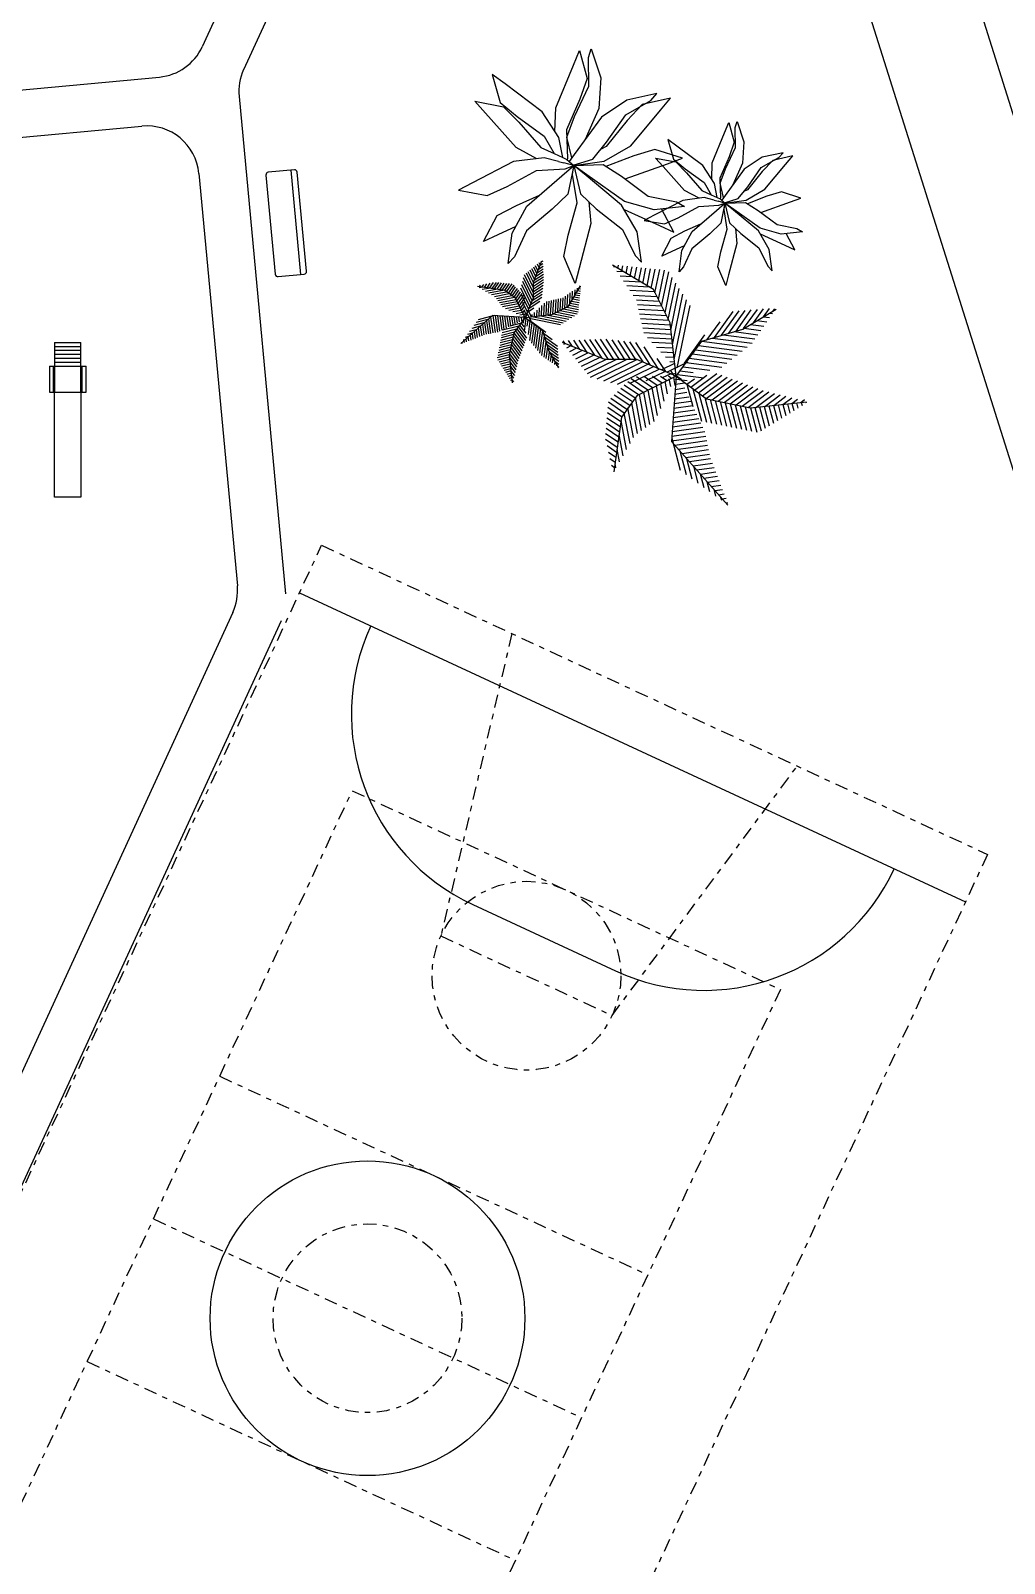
# Model space of a CAD drawing. Extents: x 714896 to 749292, y 8417558 to 8447149.
# Drawn here: x 739377.9 to 739396.46, y 8429322.94 to 8429352.16 of the extents above; entities that cross this region are included whole.
import ezdxf

# ---------------------------------------------------------------- set-up
doc = ezdxf.new("R2010")
doc.units = 0
doc.header["$MEASUREMENT"] = 0
doc.linetypes.add('DASHDOT', pattern=[1, 0.5, -0.25, 0, -0.25])
for name, color, linetype in [('LOTE', 7, 'CONTINUOUS'), ('QUADRA', 6, 'CONTINUOUS'), ('REFERENCIA', 7, 'CONTINUOUS')]:
    doc.layers.add(name, color=color, linetype=linetype)

msp = doc.modelspace()

# ---------------------------------------------------------------- linework, layer by layer
at = {"layer": 'LOTE', "color": 7}
for p, q in [((739385.968, 8429362.306, 524.97), (739381.17, 8429351.855, 524.97)), ((739386.786, 8429361.93, 524.97), (739381.959, 8429351.418, 524.97)), ((739359.941, 8429349.37, 524.97), (739380.354, 8429351.277, 524.97)), ((739381.872, 8429350.908, 524.97), (739382.758, 8429341.422, 524.97)), ((739358.357, 8429348.318, 524.97), (739380.017, 8429350.342, 524.97)), ((739381.106, 8429349.439, 524.97), (739381.84, 8429341.579, 524.97)), ((739381.753, 8429341.068, 524.97), (739376.722, 8429330.112, 524.97)), ((739382.672, 8429340.912, 524.97), (739377.54, 8429329.736, 524.97))]:
    msp.add_line(p, q, dxfattribs=at)
for centre, start, end in [((739380.261, 8429352.273, 524.97), 275.3364, 335.3364), ((739382.868, 8429351.001, 524.97), 155.3364, 185.3364), ((739380.11, 8429349.346, 524.97), 5.3364, 95.3364), ((739380.844, 8429341.486, 524.97), 335.3364, 5.3364)]:
    msp.add_arc(centre, 1, start, end, dxfattribs=at)
at = {"layer": 'QUADRA', "color": 6, "elevation": 524.97}
msp.add_lwpolyline([(739350.601, 8429489.672), (739385.295, 8429379.713), (739398.627, 8429337.459), (739400.77, 8429331.618), (739402.063, 8429328.772), (739402.657, 8429327.125), (739403.113, 8429324.65), (739403.091, 8429322.218), (739402.719, 8429320.191), (739401.997, 8429318.172), (739401.035, 8429316.425), (739399.605, 8429314.614), (739398.077, 8429313.235), (739396.179, 8429312.024), (739394.071, 8429311.149), (739366.023, 8429302.299), (739364.697, 8429302.167), (739363.521, 8429302.528), (739362.604, 8429303.253), (739361.946, 8429304.421), (739352.428, 8429334.587)], dxfattribs=at)
at = {"layer": 'REFERENCIA', "color": 3}
for p, q in [((739387.878, 8429349.817, 524.97), (739388.047, 8429349.741, 524.97)), ((739387.965, 8429349.667, 524.97), (739388.067, 8429349.64, 524.97)), ((739390.872, 8429349.033, 524.97), (739390.991, 8429348.98, 524.97)), ((739390.933, 8429348.928, 524.97), (739391.005, 8429348.909, 524.97)), ((739387.487, 8429347.159, 524.97), (739387.315, 8429347.508, 524.97)), ((739387.487, 8429347.258, 524.97), (739387.35, 8429347.537, 524.97)), ((739387.487, 8429347.358, 524.97), (739387.385, 8429347.565, 524.97)), ((739387.506, 8429347.418, 524.97), (739387.42, 8429347.593, 524.97)), ((739387.528, 8429347.473, 524.97), (739387.455, 8429347.622, 524.97)), ((739387.549, 8429347.529, 524.97), (739387.49, 8429347.65, 524.97)), ((739387.676, 8429347.514, 524.97), (739387.498, 8429347.398, 524.97)), ((739387.571, 8429347.584, 524.97), (739387.525, 8429347.678, 524.97)), ((739387.673, 8429347.565, 524.97), (739387.526, 8429347.469, 524.97)), ((739387.671, 8429347.616, 524.97), (739387.554, 8429347.539, 524.97)), ((739387.593, 8429347.639, 524.97), (739387.56, 8429347.707, 524.97)), ((739387.669, 8429347.667, 524.97), (739387.581, 8429347.61, 524.97)), ((739387.615, 8429347.694, 524.97), (739387.595, 8429347.735, 524.97)), ((739387.667, 8429347.718, 524.97), (739387.609, 8429347.68, 524.97)), ((739387.636, 8429347.75, 524.97), (739387.63, 8429347.763, 524.97)), ((739387.664, 8429347.769, 524.97), (739387.637, 8429347.751, 524.97)), ((739389.013, 8429347.676, 524.97), (739389.017, 8429347.697, 524.97)), ((739389.04, 8429347.66, 524.97), (739389.013, 8429347.661, 524.97)), ((739389.203, 8429347.563, 524.97), (739389.076, 8429347.57, 524.97)), ((739389.092, 8429347.629, 524.97), (739389.105, 8429347.688, 524.97)), ((739389.172, 8429347.581, 524.97), (739389.192, 8429347.679, 524.97)), ((739389.252, 8429347.534, 524.97), (739389.28, 8429347.67, 524.97)), ((739389.332, 8429347.486, 524.97), (739389.368, 8429347.66, 524.97)), ((739389.412, 8429347.439, 524.97), (739389.455, 8429347.651, 524.97)), ((739389.492, 8429347.392, 524.97), (739389.543, 8429347.642, 524.97)), ((739389.572, 8429347.344, 524.97), (739389.631, 8429347.633, 524.97)), ((739389.651, 8429347.297, 524.97), (739389.718, 8429347.623, 524.97)), ((739389.731, 8429347.25, 524.97), (739389.806, 8429347.614, 524.97)), ((739389.803, 8429347.163, 524.97), (739389.894, 8429347.605, 524.97)), ((739389.867, 8429347.036, 524.97), (739389.982, 8429347.596, 524.97)), ((739389.93, 8429346.909, 524.97), (739390.064, 8429347.562, 524.97)), ((739386.452, 8429347.263, 524.97), (739386.495, 8429347.272, 524.97)), ((739386.454, 8429347.277, 524.97), (739386.475, 8429347.307, 524.97)), ((739386.503, 8429347.27, 524.97), (739386.537, 8429347.321, 524.97)), ((739386.51, 8429347.23, 524.97), (739386.631, 8429347.253, 524.97)), ((739386.551, 8429347.264, 524.97), (739386.599, 8429347.334, 524.97)), ((739386.568, 8429347.196, 524.97), (739386.767, 8429347.234, 524.97)), ((739386.6, 8429347.257, 524.97), (739386.662, 8429347.348, 524.97)), ((739386.626, 8429347.162, 524.97), (739386.903, 8429347.215, 524.97)), ((739386.648, 8429347.25, 524.97), (739386.724, 8429347.361, 524.97)), ((739386.697, 8429347.244, 524.97), (739386.778, 8429347.362, 524.97)), ((739386.745, 8429347.237, 524.97), (739386.828, 8429347.358, 524.97)), ((739386.794, 8429347.23, 524.97), (739386.878, 8429347.353, 524.97)), ((739386.842, 8429347.223, 524.97), (739386.928, 8429347.349, 524.97)), ((739386.891, 8429347.217, 524.97), (739386.978, 8429347.344, 524.97)), ((739386.939, 8429347.209, 524.97), (739387.028, 8429347.34, 524.97)), ((739386.974, 8429347.183, 524.97), (739387.078, 8429347.335, 524.97)), ((739387.01, 8429347.158, 524.97), (739387.115, 8429347.312, 524.97)), ((739387.046, 8429347.132, 524.97), (739387.146, 8429347.28, 524.97)), ((739387.082, 8429347.107, 524.97), (739387.178, 8429347.248, 524.97)), ((739387.117, 8429347.081, 524.97), (739387.209, 8429347.216, 524.97)), ((739387.417, 8429346.902, 524.97), (739387.246, 8429347.251, 524.97)), ((739387.44, 8429346.955, 524.97), (739387.263, 8429347.316, 524.97)), ((739387.463, 8429347.009, 524.97), (739387.28, 8429347.381, 524.97)), ((739387.485, 8429347.062, 524.97), (739387.296, 8429347.447, 524.97)), ((739387.678, 8429347.463, 524.97), (739387.487, 8429347.338, 524.97)), ((739387.68, 8429347.412, 524.97), (739387.487, 8429347.286, 524.97)), ((739387.679, 8429347.359, 524.97), (739387.487, 8429347.233, 524.97)), ((739387.672, 8429347.302, 524.97), (739387.487, 8429347.181, 524.97)), ((739387.666, 8429347.246, 524.97), (739387.487, 8429347.129, 524.97)), ((739388.273, 8429347.109, 524.97), (739388.279, 8429347.223, 524.97)), ((739388.321, 8429347.191, 524.97), (739388.324, 8429347.254, 524.97)), ((739388.33, 8429347.206, 524.97), (739388.379, 8429347.196, 524.97)), ((739388.354, 8429347.246, 524.97), (739388.384, 8429347.24, 524.97)), ((739388.369, 8429347.272, 524.97), (739388.37, 8429347.286, 524.97)), ((739388.378, 8429347.286, 524.97), (739388.388, 8429347.284, 524.97)), ((739389.367, 8429347.466, 524.97), (739389.138, 8429347.478, 524.97)), ((739389.53, 8429347.369, 524.97), (739389.201, 8429347.387, 524.97)), ((739389.693, 8429347.272, 524.97), (739389.263, 8429347.296, 524.97)), ((739389.795, 8429347.179, 524.97), (739389.326, 8429347.205, 524.97)), ((739389.994, 8429346.782, 524.97), (739390.132, 8429347.455, 524.97)), ((739390.057, 8429346.654, 524.97), (739390.2, 8429347.349, 524.97)), ((739390.105, 8429346.453, 524.97), (739390.267, 8429347.243, 524.97)), ((739386.684, 8429347.129, 524.97), (739386.974, 8429347.184, 524.97)), ((739386.742, 8429347.095, 524.97), (739387.023, 8429347.148, 524.97)), ((739386.781, 8429347.058, 524.97), (739387.073, 8429347.113, 524.97)), ((739386.809, 8429347.018, 524.97), (739387.122, 8429347.078, 524.97)), ((739386.838, 8429346.979, 524.97), (739387.153, 8429347.039, 524.97)), ((739386.866, 8429346.94, 524.97), (739387.173, 8429346.998, 524.97)), ((739386.894, 8429346.901, 524.97), (739387.194, 8429346.957, 524.97)), ((739386.95, 8429346.867, 524.97), (739387.214, 8429346.917, 524.97)), ((739387.148, 8429347.049, 524.97), (739387.24, 8429347.183, 524.97)), ((739387.17, 8429347.004, 524.97), (739387.271, 8429347.151, 524.97)), ((739387.193, 8429346.959, 524.97), (739387.302, 8429347.119, 524.97)), ((739387.215, 8429346.914, 524.97), (739387.319, 8429347.066, 524.97)), ((739387.238, 8429346.869, 524.97), (739387.321, 8429346.99, 524.97)), ((739387.395, 8429346.848, 524.97), (739387.256, 8429347.131, 524.97)), ((739387.26, 8429346.824, 524.97), (739387.322, 8429346.915, 524.97)), ((739387.372, 8429346.795, 524.97), (739387.283, 8429346.977, 524.97)), ((739387.605, 8429346.996, 524.97), (739387.401, 8429346.863, 524.97)), ((739387.648, 8429347.077, 524.97), (739387.432, 8429346.935, 524.97)), ((739387.654, 8429347.133, 524.97), (739387.462, 8429347.008, 524.97)), ((739387.66, 8429347.19, 524.97), (739387.487, 8429347.076, 524.97)), ((739387.636, 8429346.725, 524.97), (739387.647, 8429346.92, 524.97)), ((739387.681, 8429346.73, 524.97), (739387.693, 8429346.963, 524.97)), ((739387.725, 8429346.735, 524.97), (739387.739, 8429346.997, 524.97)), ((739387.769, 8429346.74, 524.97), (739387.784, 8429347.007, 524.97)), ((739387.813, 8429346.745, 524.97), (739387.828, 8429347.018, 524.97)), ((739387.858, 8429346.759, 524.97), (739387.873, 8429347.028, 524.97)), ((739387.903, 8429346.782, 524.97), (739387.917, 8429347.038, 524.97)), ((739387.948, 8429346.805, 524.97), (739387.962, 8429347.048, 524.97)), ((739387.994, 8429346.827, 524.97), (739388.006, 8429347.058, 524.97)), ((739388.039, 8429346.85, 524.97), (739388.051, 8429347.068, 524.97)), ((739388.084, 8429346.872, 524.97), (739388.096, 8429347.098, 524.97)), ((739388.129, 8429346.895, 524.97), (739388.142, 8429347.129, 524.97)), ((739388.164, 8429346.927, 524.97), (739388.347, 8429346.889, 524.97)), ((739388.176, 8429346.946, 524.97), (739388.188, 8429347.161, 524.97)), ((739388.188, 8429346.967, 524.97), (739388.351, 8429346.933, 524.97)), ((739388.212, 8429347.007, 524.97), (739388.356, 8429346.977, 524.97)), ((739388.224, 8429347.028, 524.97), (739388.233, 8429347.192, 524.97)), ((739388.235, 8429347.047, 524.97), (739388.361, 8429347.021, 524.97)), ((739388.259, 8429347.086, 524.97), (739388.365, 8429347.065, 524.97)), ((739388.283, 8429347.126, 524.97), (739388.37, 8429347.109, 524.97)), ((739388.307, 8429347.166, 524.97), (739388.374, 8429347.152, 524.97)), ((739389.84, 8429347.089, 524.97), (739389.388, 8429347.113, 524.97)), ((739389.885, 8429346.998, 524.97), (739389.448, 8429347.022, 524.97)), ((739389.93, 8429346.908, 524.97), (739389.469, 8429346.933, 524.97)), ((739390.137, 8429346.173, 524.97), (739390.335, 8429347.137, 524.97)), ((739390.169, 8429345.892, 524.97), (739390.403, 8429347.031, 524.97)), ((739390.226, 8429345.731, 524.97), (739390.471, 8429346.924, 524.97)), ((739386.616, 8429346.654, 524.97), (739386.39, 8429346.595, 524.97)), ((739386.735, 8429346.731, 524.97), (739386.431, 8429346.651, 524.97)), ((739386.59, 8429346.632, 524.97), (739386.626, 8429346.381, 524.97)), ((739386.63, 8429346.666, 524.97), (739386.669, 8429346.389, 524.97)), ((739386.669, 8429346.701, 524.97), (739386.713, 8429346.398, 524.97)), ((739386.709, 8429346.733, 524.97), (739386.756, 8429346.407, 524.97)), ((739386.754, 8429346.73, 524.97), (739386.799, 8429346.415, 524.97)), ((739386.798, 8429346.727, 524.97), (739386.84, 8429346.434, 524.97)), ((739386.843, 8429346.723, 524.97), (739386.882, 8429346.454, 524.97)), ((739386.888, 8429346.72, 524.97), (739386.923, 8429346.473, 524.97)), ((739386.933, 8429346.717, 524.97), (739386.965, 8429346.492, 524.97)), ((739386.977, 8429346.714, 524.97), (739387.007, 8429346.512, 524.97)), ((739387.019, 8429346.835, 524.97), (739387.234, 8429346.876, 524.97)), ((739387.022, 8429346.711, 524.97), (739387.048, 8429346.531, 524.97)), ((739387.067, 8429346.708, 524.97), (739387.09, 8429346.55, 524.97)), ((739387.089, 8429346.804, 524.97), (739387.255, 8429346.835, 524.97)), ((739387.112, 8429346.705, 524.97), (739387.131, 8429346.569, 524.97)), ((739387.156, 8429346.702, 524.97), (739387.173, 8429346.589, 524.97)), ((739387.158, 8429346.772, 524.97), (739387.275, 8429346.794, 524.97)), ((739387.201, 8429346.698, 524.97), (739387.214, 8429346.608, 524.97)), ((739387.228, 8429346.741, 524.97), (739387.303, 8429346.755, 524.97)), ((739387.237, 8429346.699, 524.97), (739387.313, 8429346.713, 524.97)), ((739387.249, 8429346.695, 524.97), (739387.262, 8429346.605, 524.97)), ((739387.283, 8429346.779, 524.97), (739387.323, 8429346.839, 524.97)), ((739387.303, 8429346.71, 524.97), (739387.286, 8429346.584, 524.97)), ((739387.293, 8429346.639, 524.97), (739387.326, 8429346.687, 524.97)), ((739387.297, 8429346.709, 524.97), (739387.311, 8429346.712, 524.97)), ((739387.305, 8429346.734, 524.97), (739387.325, 8429346.763, 524.97)), ((739387.35, 8429346.742, 524.97), (739387.31, 8429346.823, 524.97)), ((739387.343, 8429346.68, 524.97), (739387.31, 8429346.425, 524.97)), ((739387.385, 8429346.747, 524.97), (739387.326, 8429346.709, 524.97)), ((739387.338, 8429346.699, 524.97), (739387.336, 8429346.686, 524.97)), ((739387.355, 8429346.693, 524.97), (739387.341, 8429346.722, 524.97)), ((739387.376, 8429346.654, 524.97), (739387.36, 8429346.528, 524.97)), ((739387.402, 8429346.698, 524.97), (739387.364, 8429346.775, 524.97)), ((739387.495, 8429346.872, 524.97), (739387.37, 8429346.79, 524.97)), ((739387.417, 8429346.624, 524.97), (739387.384, 8429346.369, 524.97)), ((739387.448, 8429346.703, 524.97), (739387.386, 8429346.829, 524.97)), ((739387.459, 8429346.582, 524.97), (739387.398, 8429346.707, 524.97)), ((739387.405, 8429346.679, 524.97), (739388.002, 8429346.557, 524.97)), ((739387.415, 8429346.7, 524.97), (739387.416, 8429346.705, 524.97)), ((739387.452, 8429346.61, 524.97), (739387.721, 8429346.415, 524.97)), ((739387.46, 8429346.705, 524.97), (739387.462, 8429346.748, 524.97)), ((739387.486, 8429346.708, 524.97), (739388.055, 8429346.591, 524.97)), ((739387.504, 8429346.71, 524.97), (739387.508, 8429346.791, 524.97)), ((739387.548, 8429346.715, 524.97), (739387.555, 8429346.834, 524.97)), ((739387.592, 8429346.72, 524.97), (739387.601, 8429346.877, 524.97)), ((739387.626, 8429346.724, 524.97), (739388.108, 8429346.625, 524.97)), ((739387.766, 8429346.74, 524.97), (739388.161, 8429346.659, 524.97)), ((739387.867, 8429346.764, 524.97), (739388.214, 8429346.693, 524.97)), ((739387.93, 8429346.796, 524.97), (739388.267, 8429346.726, 524.97)), ((739387.994, 8429346.827, 524.97), (739388.32, 8429346.76, 524.97)), ((739388.057, 8429346.859, 524.97), (739388.337, 8429346.802, 524.97)), ((739388.121, 8429346.891, 524.97), (739388.342, 8429346.845, 524.97)), ((739389.976, 8429346.818, 524.97), (739389.489, 8429346.844, 524.97)), ((739390.021, 8429346.727, 524.97), (739389.509, 8429346.755, 524.97)), ((739390.066, 8429346.637, 524.97), (739389.529, 8429346.666, 524.97)), ((739390.797, 8429346.271, 524.97), (739391.043, 8429346.611, 524.97)), ((739390.935, 8429346.312, 524.97), (739391.294, 8429346.808, 524.97)), ((739391.073, 8429346.353, 524.97), (739391.409, 8429346.817, 524.97)), ((739391.211, 8429346.394, 524.97), (739391.524, 8429346.827, 524.97)), ((739391.349, 8429346.435, 524.97), (739391.639, 8429346.836, 524.97)), ((739391.49, 8429346.48, 524.97), (739391.755, 8429346.846, 524.97)), ((739391.679, 8429346.592, 524.97), (739391.87, 8429346.855, 524.97)), ((739391.748, 8429346.633, 524.97), (739391.933, 8429346.609, 524.97)), ((739391.869, 8429346.704, 524.97), (739391.985, 8429346.865, 524.97)), ((739391.871, 8429346.706, 524.97), (739391.989, 8429346.69, 524.97)), ((739391.994, 8429346.778, 524.97), (739392.045, 8429346.772, 524.97)), ((739392.058, 8429346.817, 524.97), (739392.087, 8429346.857, 524.97)), ((739386.248, 8429346.331, 524.97), (739386.184, 8429346.314, 524.97)), ((739386.322, 8429346.395, 524.97), (739386.225, 8429346.37, 524.97)), ((739386.236, 8429346.32, 524.97), (739386.247, 8429346.246, 524.97)), ((739386.395, 8429346.46, 524.97), (739386.267, 8429346.426, 524.97)), ((739386.276, 8429346.355, 524.97), (739386.289, 8429346.262, 524.97)), ((739386.469, 8429346.525, 524.97), (739386.308, 8429346.482, 524.97)), ((739386.315, 8429346.389, 524.97), (739386.331, 8429346.279, 524.97)), ((739386.542, 8429346.59, 524.97), (739386.349, 8429346.539, 524.97)), ((739386.354, 8429346.424, 524.97), (739386.373, 8429346.295, 524.97)), ((739386.394, 8429346.459, 524.97), (739386.415, 8429346.311, 524.97)), ((739386.433, 8429346.493, 524.97), (739386.457, 8429346.328, 524.97)), ((739386.472, 8429346.528, 524.97), (739386.499, 8429346.344, 524.97)), ((739386.512, 8429346.563, 524.97), (739386.541, 8429346.36, 524.97)), ((739386.551, 8429346.597, 524.97), (739386.583, 8429346.372, 524.97)), ((739387.093, 8429346.318, 524.97), (739386.86, 8429346.257, 524.97)), ((739387.103, 8429346.366, 524.97), (739386.87, 8429346.304, 524.97)), ((739387.122, 8429346.416, 524.97), (739386.879, 8429346.352, 524.97)), ((739387.165, 8429346.473, 524.97), (739386.889, 8429346.4, 524.97)), ((739387.207, 8429346.529, 524.97), (739386.898, 8429346.448, 524.97)), ((739387.25, 8429346.586, 524.97), (739387.037, 8429346.53, 524.97)), ((739387.099, 8429346.347, 524.97), (739387.281, 8429346.106, 524.97)), ((739387.112, 8429346.403, 524.97), (739387.299, 8429346.155, 524.97)), ((739387.14, 8429346.44, 524.97), (739387.317, 8429346.203, 524.97)), ((739387.167, 8429346.476, 524.97), (739387.335, 8429346.252, 524.97)), ((739387.195, 8429346.513, 524.97), (739387.353, 8429346.301, 524.97)), ((739387.222, 8429346.549, 524.97), (739387.337, 8429346.395, 524.97)), ((739387.25, 8429346.586, 524.97), (739387.302, 8429346.516, 524.97)), ((739387.457, 8429346.594, 524.97), (739387.413, 8429346.253, 524.97)), ((739387.498, 8429346.564, 524.97), (739387.451, 8429346.205, 524.97)), ((739387.538, 8429346.534, 524.97), (739387.489, 8429346.157, 524.97)), ((739387.578, 8429346.505, 524.97), (739387.527, 8429346.109, 524.97)), ((739387.619, 8429346.475, 524.97), (739387.565, 8429346.061, 524.97)), ((739387.659, 8429346.445, 524.97), (739387.603, 8429346.013, 524.97)), ((739387.69, 8429346.344, 524.97), (739387.641, 8429345.966, 524.97)), ((739387.675, 8429346.394, 524.97), (739387.845, 8429346.271, 524.97)), ((739387.696, 8429346.325, 524.97), (739387.943, 8429346.146, 524.97)), ((739390.095, 8429346.547, 524.97), (739389.55, 8429346.577, 524.97)), ((739390.105, 8429346.459, 524.97), (739389.57, 8429346.488, 524.97)), ((739390.115, 8429346.371, 524.97), (739389.59, 8429346.399, 524.97)), ((739390.365, 8429345.824, 524.97), (739390.754, 8429346.362, 524.97)), ((739391.105, 8429346.363, 524.97), (739391.709, 8429346.284, 524.97)), ((739391.313, 8429346.424, 524.97), (739391.765, 8429346.365, 524.97)), ((739391.503, 8429346.488, 524.97), (739391.821, 8429346.447, 524.97)), ((739391.626, 8429346.561, 524.97), (739391.877, 8429346.528, 524.97)), ((739386.118, 8429346.216, 524.97), (739386.121, 8429346.197, 524.97)), ((739386.175, 8429346.266, 524.97), (739386.143, 8429346.258, 524.97)), ((739386.157, 8429346.251, 524.97), (739386.163, 8429346.214, 524.97)), ((739386.197, 8429346.285, 524.97), (739386.205, 8429346.23, 524.97)), ((739387.034, 8429346.03, 524.97), (739386.804, 8429345.969, 524.97)), ((739387.044, 8429346.078, 524.97), (739386.813, 8429346.017, 524.97)), ((739387.054, 8429346.126, 524.97), (739386.823, 8429346.065, 524.97)), ((739387.064, 8429346.174, 524.97), (739386.832, 8429346.113, 524.97)), ((739387.074, 8429346.222, 524.97), (739386.842, 8429346.161, 524.97)), ((739387.083, 8429346.27, 524.97), (739386.851, 8429346.209, 524.97)), ((739387.04, 8429346.061, 524.97), (739387.19, 8429345.861, 524.97)), ((739387.052, 8429346.118, 524.97), (739387.208, 8429345.91, 524.97)), ((739387.064, 8429346.175, 524.97), (739387.226, 8429345.959, 524.97)), ((739387.076, 8429346.233, 524.97), (739387.244, 8429346.008, 524.97)), ((739387.088, 8429346.29, 524.97), (739387.262, 8429346.057, 524.97)), ((739387.721, 8429346.24, 524.97), (739387.682, 8429345.938, 524.97)), ((739387.716, 8429346.256, 524.97), (739387.948, 8429346.088, 524.97)), ((739387.752, 8429346.136, 524.97), (739387.722, 8429345.91, 524.97)), ((739387.737, 8429346.187, 524.97), (739387.953, 8429346.03, 524.97)), ((739387.757, 8429346.118, 524.97), (739387.958, 8429345.973, 524.97)), ((739387.784, 8429346.041, 524.97), (739387.763, 8429345.882, 524.97)), ((739387.78, 8429346.047, 524.97), (739387.962, 8429345.915, 524.97)), ((739388.047, 8429346.25, 524.97), (739388.083, 8429346.194, 524.97)), ((739388.086, 8429346.193, 524.97), (739388.058, 8429346.18, 524.97)), ((739388.196, 8429346.15, 524.97), (739388.115, 8429346.11, 524.97)), ((739388.149, 8429346.254, 524.97), (739388.224, 8429346.139, 524.97)), ((739388.307, 8429346.107, 524.97), (739388.171, 8429346.04, 524.97)), ((739388.417, 8429346.063, 524.97), (739388.228, 8429345.97, 524.97)), ((739388.251, 8429346.258, 524.97), (739388.365, 8429346.083, 524.97)), ((739388.353, 8429346.263, 524.97), (739388.506, 8429346.028, 524.97)), ((739388.455, 8429346.267, 524.97), (739388.647, 8429345.973, 524.97)), ((739388.557, 8429346.272, 524.97), (739388.789, 8429345.917, 524.97)), ((739388.658, 8429346.276, 524.97), (739388.908, 8429345.894, 524.97)), ((739388.76, 8429346.281, 524.97), (739389.013, 8429345.894, 524.97)), ((739388.867, 8429346.278, 524.97), (739389.118, 8429345.894, 524.97)), ((739388.98, 8429346.266, 524.97), (739389.223, 8429345.894, 524.97)), ((739389.093, 8429346.254, 524.97), (739389.328, 8429345.894, 524.97)), ((739389.205, 8429346.241, 524.97), (739389.432, 8429345.894, 524.97)), ((739389.318, 8429346.229, 524.97), (739389.569, 8429345.845, 524.97)), ((739389.431, 8429346.217, 524.97), (739389.714, 8429345.784, 524.97)), ((739389.592, 8429346.131, 524.97), (739389.859, 8429345.723, 524.97)), ((739390.125, 8429346.282, 524.97), (739389.658, 8429346.308, 524.97)), ((739390.135, 8429346.194, 524.97), (739389.745, 8429346.215, 524.97)), ((739390.145, 8429346.105, 524.97), (739389.831, 8429346.122, 524.97)), ((739390.155, 8429346.017, 524.97), (739389.917, 8429346.03, 524.97)), ((739390.576, 8429346.077, 524.97), (739391.367, 8429345.975, 524.97)), ((739390.635, 8429346.158, 524.97), (739391.464, 8429346.051, 524.97)), ((739390.695, 8429346.239, 524.97), (739391.56, 8429346.127, 524.97)), ((739390.898, 8429346.301, 524.97), (739391.653, 8429346.203, 524.97)), ((739387.024, 8429345.982, 524.97), (739386.794, 8429345.922, 524.97)), ((739387.028, 8429345.938, 524.97), (739386.806, 8429345.879, 524.97)), ((739387.033, 8429345.894, 524.97), (739386.83, 8429345.84, 524.97)), ((739387.038, 8429345.85, 524.97), (739386.854, 8429345.801, 524.97)), ((739387.043, 8429345.805, 524.97), (739386.878, 8429345.762, 524.97)), ((739387.047, 8429345.761, 524.97), (739386.903, 8429345.723, 524.97)), ((739387.028, 8429346.003, 524.97), (739387.176, 8429345.806, 524.97)), ((739387.029, 8429345.929, 524.97), (739387.162, 8429345.751, 524.97)), ((739387.039, 8429345.843, 524.97), (739387.149, 8429345.697, 524.97)), ((739387.048, 8429345.758, 524.97), (739387.135, 8429345.642, 524.97)), ((739387.82, 8429345.98, 524.97), (739387.804, 8429345.854, 524.97)), ((739387.836, 8429345.953, 524.97), (739387.967, 8429345.858, 524.97)), ((739387.856, 8429345.918, 524.97), (739387.844, 8429345.826, 524.97)), ((739387.892, 8429345.857, 524.97), (739387.885, 8429345.798, 524.97)), ((739387.892, 8429345.858, 524.97), (739387.972, 8429345.8, 524.97)), ((739387.929, 8429345.796, 524.97), (739387.925, 8429345.77, 524.97)), ((739387.948, 8429345.763, 524.97), (739387.968, 8429345.749, 524.97)), ((739388.528, 8429346.02, 524.97), (739388.285, 8429345.9, 524.97)), ((739388.638, 8429345.976, 524.97), (739388.341, 8429345.83, 524.97)), ((739388.749, 8429345.933, 524.97), (739388.398, 8429345.76, 524.97)), ((739388.87, 8429345.894, 524.97), (739388.455, 8429345.691, 524.97)), ((739389.068, 8429345.894, 524.97), (739388.512, 8429345.621, 524.97)), ((739389.267, 8429345.894, 524.97), (739388.568, 8429345.551, 524.97)), ((739389.46, 8429345.891, 524.97), (739388.692, 8429345.514, 524.97)), ((739389.567, 8429345.846, 524.97), (739388.822, 8429345.48, 524.97)), ((739389.674, 8429345.801, 524.97), (739388.953, 8429345.446, 524.97)), ((739389.781, 8429345.756, 524.97), (739389.083, 8429345.413, 524.97)), ((739389.841, 8429345.91, 524.97), (739390.004, 8429345.661, 524.97)), ((739390.178, 8429345.817, 524.97), (739389.927, 8429345.694, 524.97)), ((739390.165, 8429345.928, 524.97), (739390.003, 8429345.937, 524.97)), ((739390.175, 8429345.84, 524.97), (739390.089, 8429345.845, 524.97)), ((739390.422, 8429345.839, 524.97), (739390.171, 8429345.716, 524.97)), ((739390.185, 8429345.752, 524.97), (739390.175, 8429345.752, 524.97)), ((739390.337, 8429345.754, 524.97), (739390.847, 8429345.688, 524.97)), ((739390.397, 8429345.835, 524.97), (739391.079, 8429345.747, 524.97)), ((739390.457, 8429345.916, 524.97), (739391.175, 8429345.823, 524.97)), ((739390.516, 8429345.997, 524.97), (739391.271, 8429345.899, 524.97)), ((739387.052, 8429345.717, 524.97), (739386.927, 8429345.684, 524.97)), ((739387.057, 8429345.673, 524.97), (739386.951, 8429345.645, 524.97)), ((739387.062, 8429345.629, 524.97), (739386.975, 8429345.606, 524.97)), ((739387.067, 8429345.585, 524.97), (739386.999, 8429345.567, 524.97)), ((739387.071, 8429345.541, 524.97), (739387.023, 8429345.528, 524.97)), ((739387.076, 8429345.497, 524.97), (739387.047, 8429345.489, 524.97)), ((739387.057, 8429345.672, 524.97), (739387.121, 8429345.587, 524.97)), ((739387.066, 8429345.587, 524.97), (739387.107, 8429345.533, 524.97)), ((739387.076, 8429345.502, 524.97), (739387.103, 8429345.465, 524.97)), ((739389.577, 8429345.262, 524.97), (739389.282, 8429345.463, 524.97)), ((739389.888, 8429345.71, 524.97), (739389.322, 8429345.432, 524.97)), ((739389.667, 8429345.307, 524.97), (739389.347, 8429345.525, 524.97)), ((739389.757, 8429345.352, 524.97), (739389.453, 8429345.559, 524.97)), ((739389.847, 8429345.396, 524.97), (739389.604, 8429345.562, 524.97)), ((739389.995, 8429345.665, 524.97), (739389.631, 8429345.486, 524.97)), ((739389.937, 8429345.441, 524.97), (739389.756, 8429345.565, 524.97)), ((739390.027, 8429345.486, 524.97), (739389.907, 8429345.568, 524.97)), ((739390.102, 8429345.62, 524.97), (739389.94, 8429345.54, 524.97)), ((739390.041, 8429345.237, 524.97), (739389.996, 8429345.471, 524.97)), ((739390.189, 8429345.724, 524.97), (739390.034, 8429345.648, 524.97)), ((739390.116, 8429345.531, 524.97), (739390.059, 8429345.571, 524.97)), ((739390.104, 8429345.376, 524.97), (739390.075, 8429345.526, 524.97)), ((739390.09, 8429345.69, 524.97), (739390.166, 8429345.573, 524.97)), ((739390.199, 8429345.632, 524.97), (739390.141, 8429345.603, 524.97)), ((739390.187, 8429345.396, 524.97), (739390.159, 8429345.546, 524.97)), ((739390.167, 8429345.515, 524.97), (739390.161, 8429345.543, 524.97)), ((739390.165, 8429345.526, 524.97), (739390.417, 8429345.493, 524.97)), ((739390.186, 8429345.597, 524.97), (739390.213, 8429345.594, 524.97)), ((739390.194, 8429345.42, 524.97), (739390.375, 8429345.446, 524.97)), ((739390.307, 8429345.508, 524.97), (739390.21, 8429345.574, 524.97)), ((739390.225, 8429345.607, 524.97), (739390.734, 8429345.541, 524.97)), ((739390.278, 8429345.674, 524.97), (739390.53, 8429345.641, 524.97)), ((739390.413, 8429345.42, 524.97), (739390.554, 8429345.525, 524.97)), ((739390.486, 8429345.365, 524.97), (739390.794, 8429345.596, 524.97)), ((739390.559, 8429345.31, 524.97), (739390.983, 8429345.628, 524.97)), ((739390.633, 8429345.255, 524.97), (739391.08, 8429345.591, 524.97)), ((739390.706, 8429345.2, 524.97), (739391.178, 8429345.555, 524.97)), ((739390.779, 8429345.146, 524.97), (739391.276, 8429345.518, 524.97)), ((739390.89, 8429345.12, 524.97), (739391.374, 8429345.482, 524.97)), ((739391.005, 8429345.096, 524.97), (739391.471, 8429345.446, 524.97)), ((739389.269, 8429344.941, 524.97), (739388.96, 8429345.151, 524.97)), ((739389.32, 8429345.012, 524.97), (739389.025, 8429345.214, 524.97)), ((739389.371, 8429345.084, 524.97), (739389.089, 8429345.276, 524.97)), ((739389.422, 8429345.155, 524.97), (739389.154, 8429345.338, 524.97)), ((739389.487, 8429345.217, 524.97), (739389.218, 8429345.4, 524.97)), ((739389.548, 8429344.539, 524.97), (739389.429, 8429345.165, 524.97)), ((739389.626, 8429344.596, 524.97), (739389.507, 8429345.226, 524.97)), ((739389.705, 8429344.652, 524.97), (739389.588, 8429345.267, 524.97)), ((739389.784, 8429344.709, 524.97), (739389.67, 8429345.308, 524.97)), ((739389.852, 8429344.821, 524.97), (739389.752, 8429345.349, 524.97)), ((739389.915, 8429344.96, 524.97), (739389.833, 8429345.39, 524.97)), ((739389.978, 8429345.098, 524.97), (739389.915, 8429345.43, 524.97)), ((739390.175, 8429345.144, 524.97), (739390.446, 8429345.183, 524.97)), ((739390.182, 8429345.234, 524.97), (739390.407, 8429345.266, 524.97)), ((739390.188, 8429345.323, 524.97), (739390.369, 8429345.349, 524.97)), ((739390.413, 8429345.42, 524.97), (739390.525, 8429344.996, 524.97)), ((739390.526, 8429345.335, 524.97), (739390.689, 8429344.717, 524.97)), ((739390.639, 8429345.25, 524.97), (739390.785, 8429344.698, 524.97)), ((739390.752, 8429345.166, 524.97), (739390.88, 8429344.679, 524.97)), ((739391.12, 8429345.072, 524.97), (739391.569, 8429345.409, 524.97)), ((739391.234, 8429345.049, 524.97), (739391.667, 8429345.373, 524.97)), ((739391.349, 8429345.025, 524.97), (739391.764, 8429345.337, 524.97)), ((739391.463, 8429345.001, 524.97), (739391.863, 8429345.301, 524.97)), ((739391.578, 8429344.977, 524.97), (739391.972, 8429345.273, 524.97)), ((739391.727, 8429344.979, 524.97), (739392.082, 8429345.245, 524.97)), ((739391.898, 8429344.998, 524.97), (739392.191, 8429345.218, 524.97)), ((739392.069, 8429345.016, 524.97), (739392.301, 8429345.19, 524.97)), ((739392.24, 8429345.035, 524.97), (739392.41, 8429345.163, 524.97)), ((739389.152, 8429344.702, 524.97), (739388.896, 8429344.876, 524.97)), ((739389.167, 8429344.798, 524.97), (739388.905, 8429344.976, 524.97)), ((739389.218, 8429344.869, 524.97), (739388.914, 8429345.076, 524.97)), ((739389.327, 8429344.289, 524.97), (739389.217, 8429344.869, 524.97)), ((739389.395, 8429344.405, 524.97), (739389.288, 8429344.968, 524.97)), ((739389.469, 8429344.483, 524.97), (739389.359, 8429345.067, 524.97)), ((739390.157, 8429344.876, 524.97), (739390.562, 8429344.934, 524.97)), ((739390.163, 8429344.965, 524.97), (739390.523, 8429345.017, 524.97)), ((739390.169, 8429345.055, 524.97), (739390.485, 8429345.1, 524.97)), ((739390.853, 8429345.127, 524.97), (739390.976, 8429344.66, 524.97)), ((739390.949, 8429345.108, 524.97), (739391.072, 8429344.642, 524.97)), ((739391.045, 8429345.088, 524.97), (739391.167, 8429344.623, 524.97)), ((739391.141, 8429345.068, 524.97), (739391.263, 8429344.604, 524.97)), ((739391.237, 8429345.048, 524.97), (739391.359, 8429344.585, 524.97)), ((739391.333, 8429345.028, 524.97), (739391.455, 8429344.566, 524.97)), ((739391.429, 8429345.008, 524.97), (739391.55, 8429344.547, 524.97)), ((739391.525, 8429344.988, 524.97), (739391.646, 8429344.528, 524.97)), ((739391.621, 8429344.968, 524.97), (739391.742, 8429344.509, 524.97)), ((739391.709, 8429344.978, 524.97), (739391.826, 8429344.533, 524.97)), ((739391.797, 8429344.987, 524.97), (739391.904, 8429344.581, 524.97)), ((739391.886, 8429344.997, 524.97), (739391.982, 8429344.63, 524.97)), ((739391.974, 8429345.006, 524.97), (739392.06, 8429344.678, 524.97)), ((739392.062, 8429345.016, 524.97), (739392.138, 8429344.726, 524.97)), ((739392.15, 8429345.025, 524.97), (739392.217, 8429344.774, 524.97)), ((739392.239, 8429345.035, 524.97), (739392.295, 8429344.822, 524.97)), ((739392.327, 8429345.044, 524.97), (739392.373, 8429344.87, 524.97)), ((739392.411, 8429345.053, 524.97), (739392.52, 8429345.135, 524.97)), ((739392.415, 8429345.054, 524.97), (739392.451, 8429344.919, 524.97)), ((739392.503, 8429345.063, 524.97), (739392.529, 8429344.967, 524.97)), ((739392.582, 8429345.072, 524.97), (739392.654, 8429345.126, 524.97)), ((739392.591, 8429345.073, 524.97), (739392.607, 8429345.015, 524.97)), ((739392.68, 8429345.083, 524.97), (739392.685, 8429345.063, 524.97)), ((739389.111, 8429344.411, 524.97), (739388.869, 8429344.576, 524.97)), ((739389.125, 8429344.508, 524.97), (739388.878, 8429344.676, 524.97)), ((739389.138, 8429344.605, 524.97), (739388.887, 8429344.776, 524.97)), ((739389.26, 8429344.173, 524.97), (739389.155, 8429344.727, 524.97)), ((739390.132, 8429344.517, 524.97), (739390.716, 8429344.601, 524.97)), ((739390.138, 8429344.607, 524.97), (739390.677, 8429344.684, 524.97)), ((739390.144, 8429344.696, 524.97), (739390.639, 8429344.768, 524.97)), ((739390.15, 8429344.786, 524.97), (739390.6, 8429344.851, 524.97)), ((739389.098, 8429344.314, 524.97), (739388.86, 8429344.476, 524.97)), ((739389.084, 8429344.217, 524.97), (739388.862, 8429344.369, 524.97)), ((739389.193, 8429344.057, 524.97), (739389.117, 8429344.455, 524.97)), ((739390.119, 8429344.338, 524.97), (739390.772, 8429344.432, 524.97)), ((739390.123, 8429344.39, 524.97), (739390.283, 8429343.783, 524.97)), ((739390.125, 8429344.428, 524.97), (739390.754, 8429344.518, 524.97)), ((739390.183, 8429344.259, 524.97), (739390.789, 8429344.346, 524.97)), ((739389.071, 8429344.12, 524.97), (739388.889, 8429344.244, 524.97)), ((739389.057, 8429344.023, 524.97), (739388.916, 8429344.119, 524.97)), ((739389.044, 8429343.926, 524.97), (739388.943, 8429343.995, 524.97)), ((739389.125, 8429343.941, 524.97), (739389.08, 8429344.183, 524.97)), ((739390.252, 8429344.18, 524.97), (739390.806, 8429344.26, 524.97)), ((739390.276, 8429344.153, 524.97), (739390.395, 8429343.701, 524.97)), ((739390.321, 8429344.101, 524.97), (739390.823, 8429344.174, 524.97)), ((739390.39, 8429344.023, 524.97), (739390.84, 8429344.087, 524.97)), ((739390.406, 8429344.006, 524.97), (739390.507, 8429343.619, 524.97)), ((739390.46, 8429343.944, 524.97), (739390.864, 8429344.002, 524.97)), ((739389.03, 8429343.829, 524.97), (739388.971, 8429343.87, 524.97)), ((739389.058, 8429343.825, 524.97), (739389.042, 8429343.911, 524.97)), ((739390.529, 8429343.865, 524.97), (739390.897, 8429343.918, 524.97)), ((739390.535, 8429343.858, 524.97), (739390.62, 8429343.536, 524.97)), ((739390.598, 8429343.787, 524.97), (739390.93, 8429343.834, 524.97)), ((739390.665, 8429343.711, 524.97), (739390.732, 8429343.454, 524.97)), ((739390.668, 8429343.708, 524.97), (739390.962, 8429343.75, 524.97)), ((739390.737, 8429343.629, 524.97), (739390.995, 8429343.666, 524.97)), ((739390.794, 8429343.564, 524.97), (739390.845, 8429343.372, 524.97)), ((739390.806, 8429343.551, 524.97), (739391.027, 8429343.582, 524.97)), ((739390.875, 8429343.472, 524.97), (739391.06, 8429343.498, 524.97)), ((739390.924, 8429343.417, 524.97), (739390.957, 8429343.289, 524.97)), ((739390.945, 8429343.393, 524.97), (739391.092, 8429343.414, 524.97)), ((739391.014, 8429343.314, 524.97), (739391.125, 8429343.33, 524.97)), ((739391.053, 8429343.27, 524.97), (739391.07, 8429343.207, 524.97)), ((739391.083, 8429343.236, 524.97), (739391.158, 8429343.246, 524.97)), ((739391.152, 8429343.157, 524.97), (739391.19, 8429343.162, 524.97))]:
    msp.add_line(p, q, dxfattribs=at)
at = {"layer": 'REFERENCIA', "color": 11}
for p, q in [((739382.859, 8429349.503, 524.97), (739383.045, 8429347.512, 524.97)), ((739378.355, 8429346.217, 524.97), (739378.855, 8429346.217, 524.97)), ((739378.355, 8429346.142, 524.97), (739378.855, 8429346.142, 524.97)), ((739378.355, 8429346.067, 524.97), (739378.855, 8429346.067, 524.97)), ((739378.255, 8429345.767, 524.97), (739378.955, 8429345.767, 524.97)), ((739378.355, 8429345.992, 524.97), (739378.855, 8429345.992, 524.97)), ((739378.355, 8429345.917, 524.97), (739378.855, 8429345.917, 524.97)), ((739378.355, 8429345.842, 524.97), (739378.855, 8429345.842, 524.97)), ((739378.255, 8429345.267, 524.97), (739378.955, 8429345.267, 524.97)), ((739378.355, 8429343.267, 524.97), (739378.355, 8429345.267, 524.97)), ((739378.855, 8429345.267, 524.97), (739378.855, 8429343.267, 524.97)), ((739378.855, 8429343.267, 524.97), (739378.355, 8429343.267, 524.97))]:
    msp.add_line(p, q, dxfattribs=at)
at = {"layer": 'REFERENCIA', "color": 44, "linetype": 'DASHDOT', "ltscale": 0.5}
for p, q in [((739372.498, 8429318.767, 524.97), (739383.446, 8429342.35, 524.97)), ((739383.446, 8429342.35, 524.97), (739396.144, 8429336.455, 524.97)), ((739376.45, 8429321.343, 524.97), (739384.029, 8429337.669, 524.97)), ((739396.144, 8429336.455, 524.97), (739385.197, 8429312.872, 524.97)), ((739385.72, 8429334.9, 524.97), (739388.986, 8429333.384, 524.97)), ((739392.193, 8429333.88, 524.97), (739384.614, 8429317.553, 524.97)), ((739381.503, 8429332.227, 524.97), (739389.666, 8429328.438, 524.97)), ((739380.24, 8429329.506, 524.97), (739388.403, 8429325.716, 524.97)), ((739378.977, 8429326.785, 524.97), (739387.14, 8429322.995, 524.97))]:
    msp.add_line(p, q, dxfattribs=at)
at = {"layer": 'REFERENCIA'}
msp.add_line((739383.025, 8429341.443, 524.97), (739395.723, 8429335.548, 524.97), dxfattribs=at)
at = {"layer": 'REFERENCIA', "linetype": 'DASHDOT', "ltscale": 0.5}
msp.add_line((739384.029, 8429337.669, 524.97), (739392.193, 8429333.88, 524.97), dxfattribs=at)
at = {"layer": 'REFERENCIA', "color": 24, "elevation": 524.97}
msp.add_lwpolyline([(739363.911, 8429606.917), (739363.911, 8429606.917), (739352.671, 8429489.892), (739400.559, 8429338.117), (739402.663, 8429332.38), (739403.894, 8429329.576)], dxfattribs=at)
msp.add_lwpolyline([(739403.894, 8429329.576, -0.446658), (739394.673, 8429309.242), (739366.625, 8429300.392, -0.414214), (739360.352, 8429303.656), (739350.759, 8429334.06, -0.186129), (739350.983, 8429337.651), (739365.627, 8429369.543, 0.186129), (739366.166, 8429378.161), (739328.507, 8429497.517, 0.211758), (739322.07, 8429504.812), (739243.843, 8429540.732, -0.414214), (739241.385, 8429547.362), (739252.861, 8429572.354, -0.420136), (739259.491, 8429574.811), (739337.233, 8429539.114, 0.516733), (739354.188, 8429548.899), (739356.908, 8429577.91)], format="xyb", dxfattribs=at)
at = {"layer": 'REFERENCIA', "color": 3, "elevation": 524.97}
for points in [[(739387.894, 8429350.242), (739387.912, 8429350.69), (739388.248, 8429351.505), (739388.363, 8429351.785), (739388.507, 8429351.247), (739388.371, 8429350.854), (739388.115, 8429350.27), (739388.132, 8429349.721), (739388.127, 8429349.704)], [(739388.219, 8429349.738), (739388.124, 8429350.134), (739388.27, 8429350.523), (739388.539, 8429351.101), (739388.536, 8429351.65), (739388.587, 8429351.817)], [(739388.587, 8429351.817), (739388.769, 8429351.263), (739388.732, 8429350.676), (739388.474, 8429350.089)], [(739388.047, 8429349.741), (739387.971, 8429350.125), (739387.649, 8429350.617), (739386.943, 8429351.145), (739386.7, 8429351.326), (739386.853, 8429350.79), (739387.172, 8429350.523), (739387.69, 8429350.152), (739387.878, 8429349.817)], [(739387.552, 8429349.721), (739387.156, 8429349.932), (739386.569, 8429350.589), (739386.367, 8429350.815), (739386.914, 8429350.71), (739387.208, 8429350.416), (739387.623, 8429349.932), (739387.878, 8429349.817)], [(739389.839, 8429350.961), (739389.269, 8429350.839), (739388.781, 8429350.512), (739388.263, 8429349.798), (739388.168, 8429349.668)], [(739388.245, 8429349.6), (739388.619, 8429349.713), (739388.881, 8429350.035), (739389.245, 8429350.559), (739389.721, 8429350.833), (739389.839, 8429350.961)], [(739388.255, 8429349.592), (739388.832, 8429349.674), (739389.341, 8429349.968), (739389.907, 8429350.644), (739390.101, 8429350.877), (739389.557, 8429350.754), (739389.274, 8429350.45), (739388.875, 8429349.952), (739388.774, 8429349.903)], [(739390.884, 8429349.33), (739390.896, 8429349.644), (739391.131, 8429350.215), (739391.212, 8429350.411), (739391.313, 8429350.034), (739391.217, 8429349.759), (739391.039, 8429349.35), (739391.05, 8429348.966), (739391.047, 8429348.954)], [(739391.111, 8429348.978), (739391.045, 8429349.255), (739391.147, 8429349.527), (739391.335, 8429349.932), (739391.333, 8429350.316), (739391.369, 8429350.433)], [(739391.369, 8429350.433), (739391.496, 8429350.045), (739391.47, 8429349.635), (739391.29, 8429349.224)], [(739389.233, 8429349.335), (739390.043, 8429349.625), (739390.328, 8429349.728), (739389.797, 8429349.896), (739389.398, 8429349.778), (739388.866, 8429349.574)], [(739390.991, 8429348.98), (739390.937, 8429349.249), (739390.713, 8429349.593), (739390.218, 8429349.962), (739390.048, 8429350.089), (739390.155, 8429349.714), (739390.378, 8429349.527), (739390.741, 8429349.268), (739390.872, 8429349.033)], [(739392.246, 8429349.834), (739391.846, 8429349.749), (739391.505, 8429349.519), (739391.142, 8429349.02), (739391.076, 8429348.929)], [(739391.129, 8429348.882), (739391.391, 8429348.96), (739391.575, 8429349.186), (739391.829, 8429349.552), (739392.163, 8429349.744), (739392.246, 8429349.834)], [(739387.965, 8429349.667), (739387.69, 8429349.738), (739387.107, 8429349.664), (739386.324, 8429349.258), (739386.055, 8429349.118), (739386.604, 8429349.022), (739386.983, 8429349.192), (739387.543, 8429349.498), (739388.092, 8429349.53), (739388.255, 8429349.592)], [(739388.047, 8429349.741), (739388.124, 8429349.707), (739388.255, 8429349.592)], [(739388.539, 8429348.9), (739388.578, 8429348.488), (739388.355, 8429347.635), (739388.278, 8429347.342), (739388.063, 8429347.856), (739388.146, 8429348.264), (739388.32, 8429348.877), (739388.231, 8429349.419), (739388.255, 8429349.592)], [(739388.255, 8429349.592), (739388.067, 8429349.64)], [(739388.273, 8429349.609), (739388.255, 8429349.592)], [(739390.644, 8429348.966), (739390.367, 8429349.113), (739389.956, 8429349.574), (739389.815, 8429349.732), (739390.198, 8429349.658), (739390.403, 8429349.452), (739390.694, 8429349.113), (739390.872, 8429349.033)], [(739391.136, 8429348.875), (739391.541, 8429348.933), (739391.897, 8429349.139), (739392.293, 8429349.612), (739392.429, 8429349.775), (739392.048, 8429349.689), (739391.849, 8429349.476), (739391.57, 8429349.128), (739391.5, 8429349.093)], [(739387.147, 8429348.425), (739386.809, 8429348.269), (739386.534, 8429348.142), (739386.794, 8429348.635), (739387.161, 8429348.83), (739387.601, 8429349.023)], [(739390.933, 8429348.928), (739390.741, 8429348.978), (739390.333, 8429348.926), (739389.785, 8429348.642), (739389.597, 8429348.544), (739389.981, 8429348.477), (739390.246, 8429348.596), (739390.638, 8429348.81), (739391.022, 8429348.832), (739391.136, 8429348.875)], [(739390.991, 8429348.98), (739391.045, 8429348.956), (739391.136, 8429348.875)], [(739391.821, 8429348.696), (739392.388, 8429348.899), (739392.587, 8429348.971), (739392.215, 8429349.089), (739391.937, 8429349.006), (739391.564, 8429348.863)], [(739389.213, 8429348.754), (739389.886, 8429348.444), (739390.161, 8429348.318), (739389.925, 8429348.762)], [(739391.335, 8429348.391), (739391.363, 8429348.103), (739391.206, 8429347.506), (739391.152, 8429347.3), (739391.002, 8429347.661), (739391.06, 8429347.946), (739391.182, 8429348.375), (739391.12, 8429348.754), (739391.136, 8429348.875)], [(739391.136, 8429348.875), (739391.005, 8429348.909)], [(739391.149, 8429348.888), (739391.136, 8429348.875)], [(739390.361, 8429348.059), (739390.124, 8429347.95), (739389.932, 8429347.861), (739390.114, 8429348.206), (739390.371, 8429348.343), (739390.678, 8429348.477)], [(739391.807, 8429348.289), (739392.278, 8429348.072), (739392.471, 8429347.984), (739392.306, 8429348.295)], [(739387.328, 8429346.69), (739387.487, 8429347.066), (739387.487, 8429347.369), (739387.646, 8429347.774)], [(739390.205, 8429345.576), (739390.09, 8429346.589), (739389.772, 8429347.226), (739388.991, 8429347.689)], [(739387.328, 8429346.69), (739387.139, 8429347.066), (739386.937, 8429347.21), (739386.416, 8429347.283)], [(739387.328, 8429346.69), (739387.834, 8429346.748), (739388.152, 8429346.907), (739388.384, 8429347.297)], [(739387.328, 8429346.69), (739386.705, 8429346.733), (739386.098, 8429346.198)], [(739387.328, 8429346.69), (739387.111, 8429346.4), (739387.024, 8429345.981), (739387.082, 8429345.446)], [(739387.328, 8429346.69), (739387.66, 8429346.444), (739387.776, 8429346.053), (739387.964, 8429345.735)], [(739390.205, 8429345.576), (739390.697, 8429346.242), (739391.478, 8429346.473), (739392.114, 8429346.849)], [(739390.205, 8429345.576), (739389.454, 8429345.894), (739388.846, 8429345.894), (739388.037, 8429346.213)], [(739390.205, 8429345.576), (739389.454, 8429345.2), (739389.164, 8429344.794), (739389.02, 8429343.753)], [(739390.205, 8429345.576), (739390.119, 8429344.331), (739391.189, 8429343.116)], [(739390.205, 8429345.576), (739390.784, 8429345.142), (739391.622, 8429344.968), (739392.693, 8429345.084)]]:
    msp.add_lwpolyline(points, dxfattribs=at)
for points in [[(739387.006, 8429347.72), (739387.077, 8429348.299), (739387.361, 8429348.814), (739388.026, 8429349.393), (739388.255, 8429349.592), (739388.142, 8429349.045), (739387.844, 8429348.756), (739387.354, 8429348.347), (739387.123, 8429347.849)], [(739390.365, 8429348.812), (739389.785, 8429348.746), (739389.219, 8429348.903), (739388.501, 8429349.415), (739388.255, 8429349.592), (739388.812, 8429349.609), (739389.163, 8429349.386), (739389.674, 8429349.005), (739390.212, 8429348.895)], [(739389.545, 8429347.748), (739389.461, 8429348.326), (739389.166, 8429348.834), (739388.488, 8429349.398), (739388.255, 8429349.592), (739388.38, 8429349.048), (739388.684, 8429348.765), (739389.183, 8429348.368), (739389.425, 8429347.875)], [(739390.262, 8429347.565), (739390.312, 8429347.971), (739390.51, 8429348.331), (739390.976, 8429348.736), (739391.136, 8429348.875), (739391.057, 8429348.493), (739390.849, 8429348.29), (739390.506, 8429348.004), (739390.344, 8429347.656)], [(739392.614, 8429348.329), (739392.208, 8429348.284), (739391.811, 8429348.393), (739391.309, 8429348.752), (739391.136, 8429348.875), (739391.526, 8429348.887), (739391.772, 8429348.732), (739392.13, 8429348.465), (739392.507, 8429348.388)], [(739392.04, 8429347.585), (739391.981, 8429347.989), (739391.774, 8429348.345), (739391.3, 8429348.74), (739391.136, 8429348.875), (739391.224, 8429348.495), (739391.437, 8429348.297), (739391.786, 8429348.019), (739391.956, 8429347.674)]]:
    msp.add_lwpolyline(points, close=True, dxfattribs=at)
at = {"layer": 'REFERENCIA', "color": 11, "elevation": 524.97}
msp.add_lwpolyline([(739383.158, 8429347.573), (739382.981, 8429349.464, 0.414214), (739382.927, 8429349.51), (739382.429, 8429349.463, 0.414214), (739382.384, 8429349.409), (739382.561, 8429347.517, 0.414214), (739382.615, 8429347.472), (739383.113, 8429347.518, 0.414214)], format="xyb", close=True, dxfattribs=at)
for points in [[(739378.355, 8429346.217), (739378.355, 8429345.267)], [(739378.855, 8429345.267), (739378.855, 8429346.217)], [(739378.255, 8429345.767), (739378.255, 8429345.267)], [(739378.33, 8429345.767), (739378.33, 8429345.267)], [(739378.88, 8429345.267), (739378.88, 8429345.767)], [(739378.955, 8429345.267), (739378.955, 8429345.767)]]:
    msp.add_lwpolyline(points, dxfattribs=at)
at = {"layer": 'REFERENCIA', "color": 44, "linetype": 'DASHDOT', "ltscale": 0.5, "elevation": 524.97}
for points in [[(739387.074, 8429340.666), (739385.72, 8429334.9)], [(739388.986, 8429333.384), (739392.516, 8429338.14)]]:
    msp.add_lwpolyline(points, dxfattribs=at)
at = {"layer": 'REFERENCIA', "elevation": 524.97}
msp.add_lwpolyline([(739386.329, 8429335.499), (739389.05, 8429334.236)], dxfattribs=at)
at = {"layer": 'REFERENCIA', "color": 44, "linetype": 'DASHDOT', "ltscale": 0.5}
for centre in [(739387.353, 8429334.142, 524.97), (739384.321, 8429327.611, 524.97)]:
    msp.add_circle(centre, 1.8, dxfattribs=at)
at = {"layer": 'REFERENCIA'}
msp.add_circle((739384.321, 8429327.611, 524.97), 3, dxfattribs=at)
for centre, start, end in [((739388.014, 8429339.127, 524.97), 155.0989, 245.0989), ((739390.735, 8429337.864, 524.97), 245.0989, 335.0989)]:
    msp.add_arc(centre, 4, start, end, dxfattribs=at)

doc.saveas('drawing.dxf')
